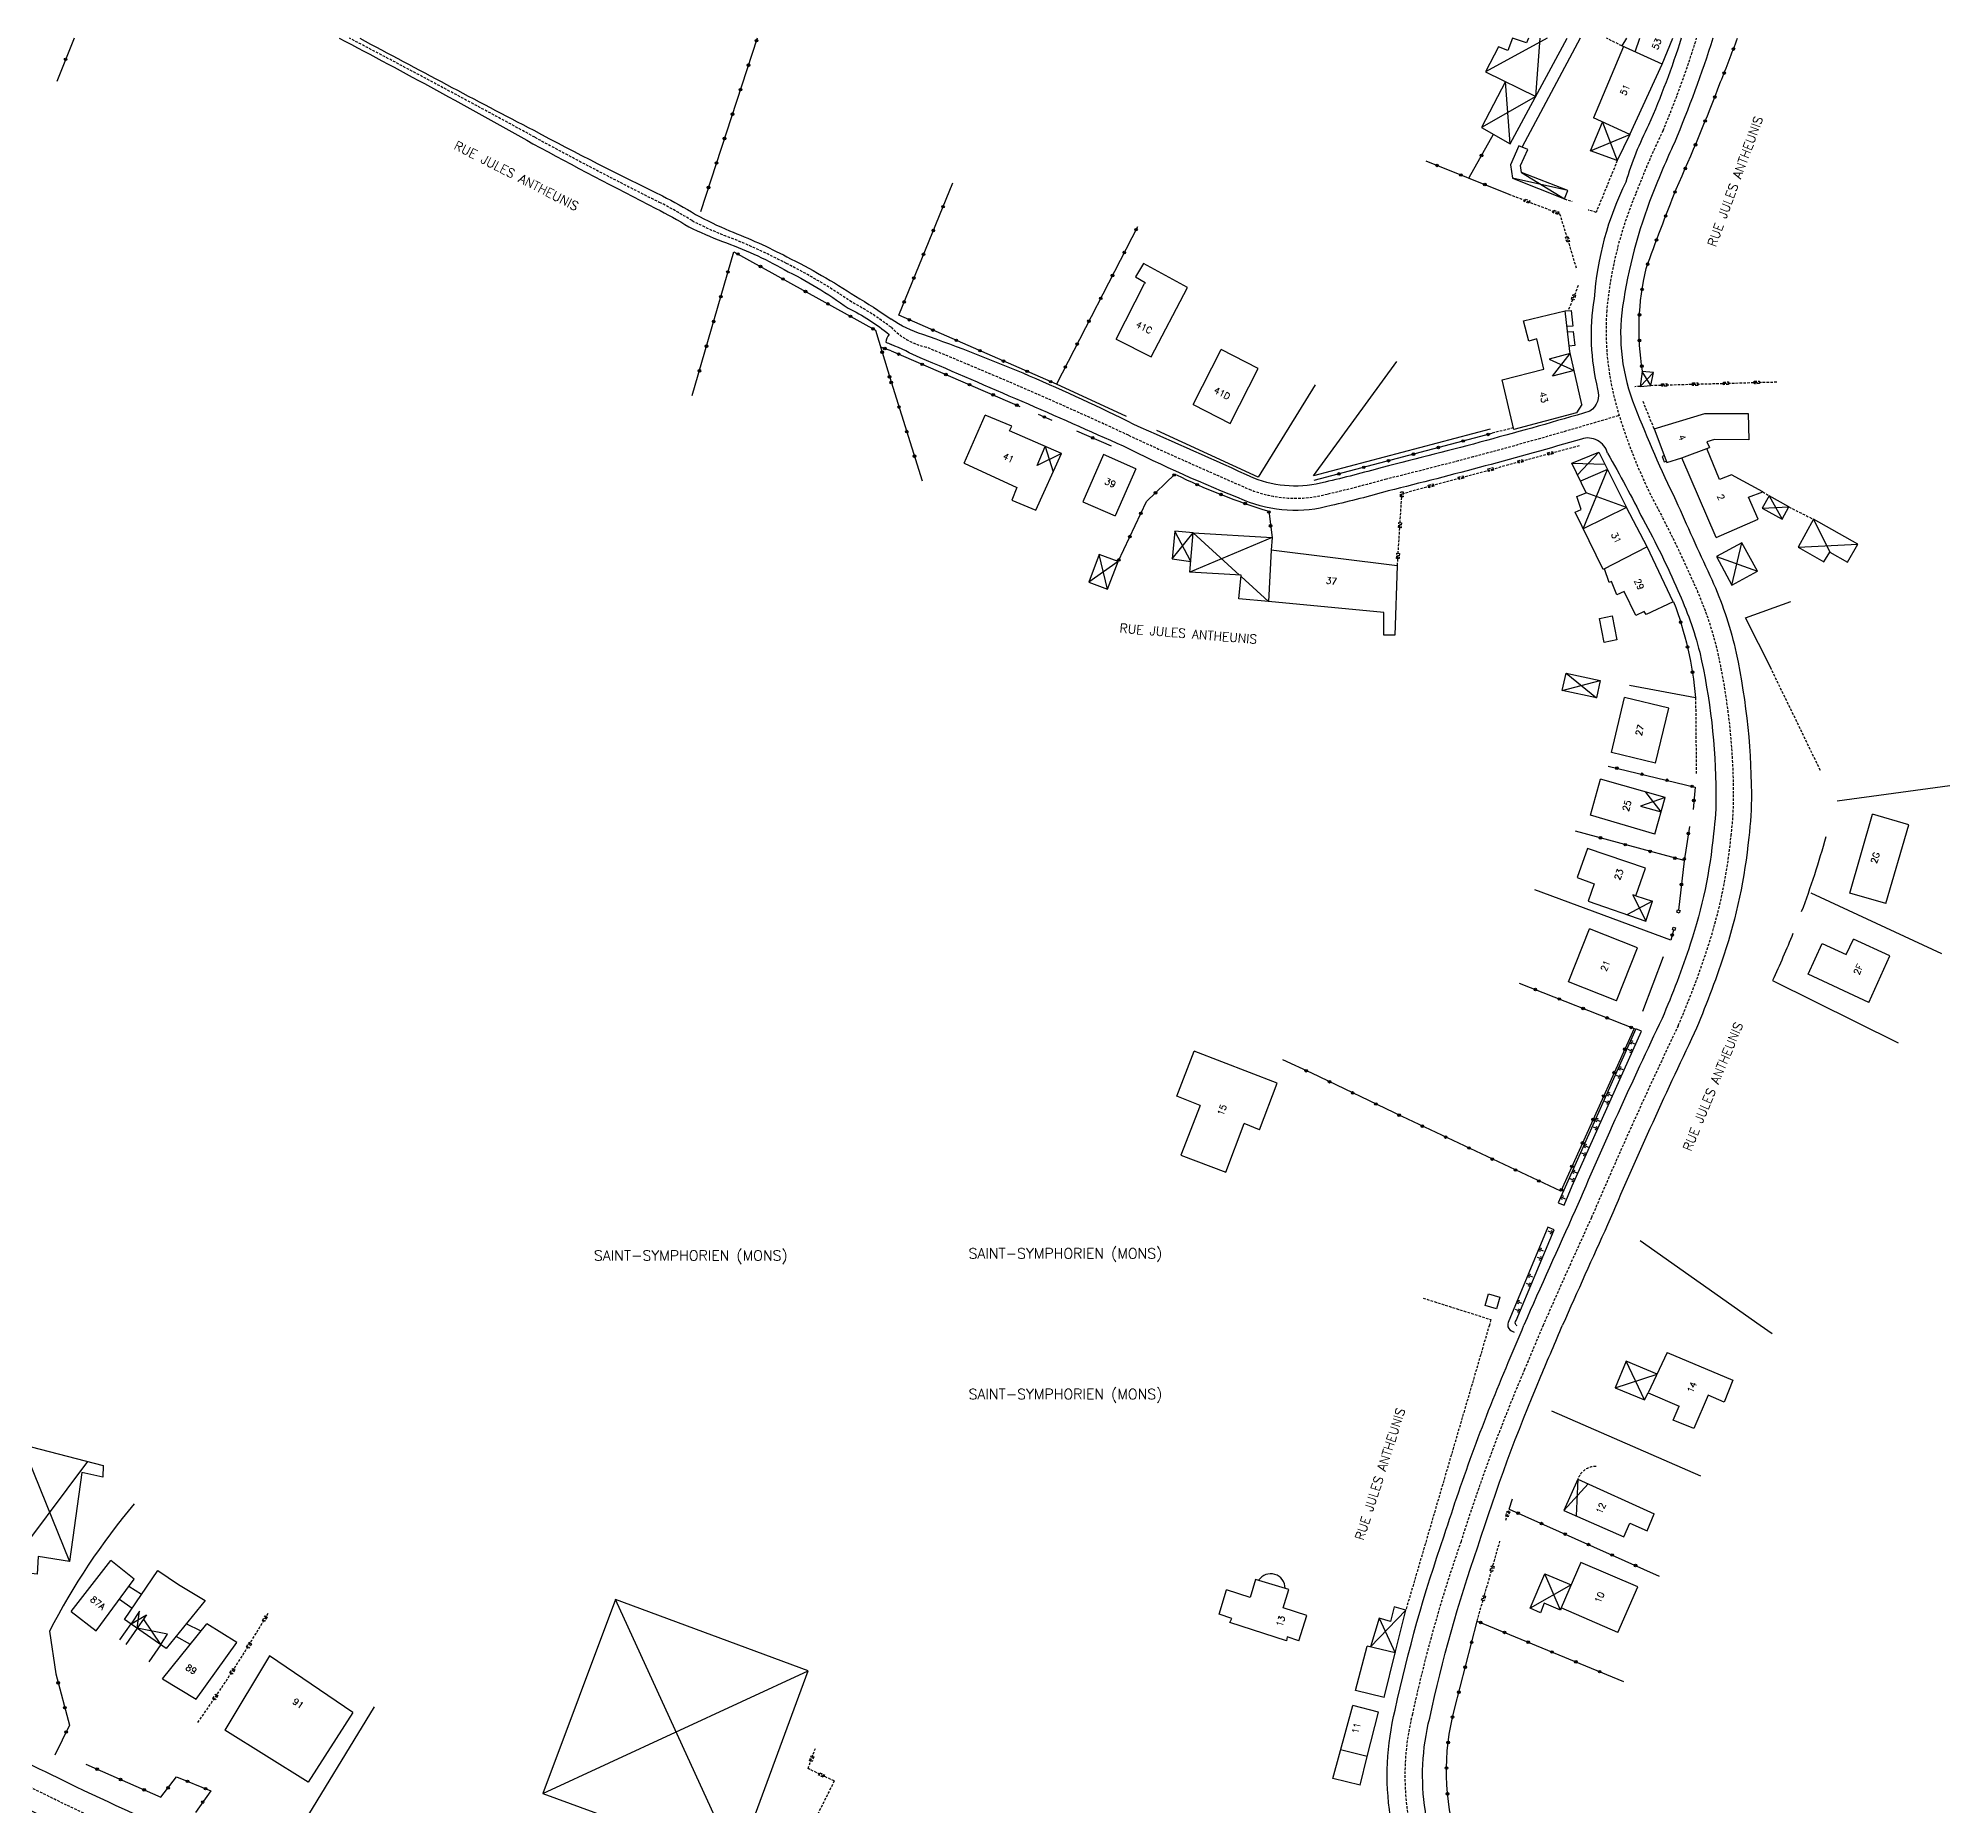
# Model space of a CAD drawing. Header units: millimetres. Extents: x 124000 to 125000, y 125000 to 126000.
# Drawn here: x 124334.3 to 124705.7, y 125656.4 to 126000 of the extents above; entities that cross this region are included whole.
import ezdxf
from ezdxf.enums import TextEntityAlignment as Align

# ---------------------------------------------------------------- set-up
doc = ezdxf.new("R2010")
doc.units = ezdxf.units.MM
doc.linetypes.add('DASHED', pattern=[0.75, 0.5, -0.25])
for name, color, linetype in [('W0001', 6, 'DASHED'), ('W0008', 7, 'CONTINUOUS'), ('W0100', 7, 'CONTINUOUS'), ('W0112', 1, 'DASHED'), ('W0211', 2, 'CONTINUOUS'), ('W0310', 3, 'CONTINUOUS'), ('W0322', 7, 'CONTINUOUS'), ('W0980', 7, 'CONTINUOUS'), ('W0989', 7, 'CONTINUOUS'), ('W0991', 7, 'CONTINUOUS')]:
    doc.layers.add(name, color=color, linetype=linetype)
doc.styles.get("Standard").update_dxf_attribs({"font": 'romans.shx', "width": 0.85})

msp = doc.modelspace()

# ---------------------------------------------------------------- linework, layer by layer
at = {"layer": 'W0001'}
for points in [[(124394.82, 126000, -0.004341), (124430.8, 125980.76, 0.00787), (124454.96, 125968.15, -0.021154), (124461.35, 125964.56, 0.026292), (124468.18, 125961.48, -0.027948), (124479.68, 125956.24, -0.033886), (124492.36, 125948.74, -0.042311), (124500, 125943.84, -0.042311)], [(124656.49, 126000, -0.024713), (124649.96, 125982.05, 0.02275), (124644.66, 125969.78, 0.077181), (124639.02, 125947.09, 0.091677), (124641.32, 125927.1, 0.052391), (124649.77, 125907.06, -0.018315), (124655.94, 125894.16, -0.046734), (124660.42, 125881.55, -0.054631), (124663.68, 125853.24, -0.033573), (124663.18, 125845.09, -0.056114), (124658.53, 125822.94, -0.021693), (124652.91, 125808.15, 0.01045), (124636.06, 125770.86, 0.003542), (124626.7, 125750)], [(124641.42, 125926.76, -0.01308), (124595.99, 125914.34, -0.012648), (124584.89, 125911.48, -0.165169), (124569.56, 125912.38, -0.005389), (124546.15, 125922.85, 0.011747), (124506.85, 125939.96, -0.146113), (124500, 125943.84)], [(124207.81, 125750, 0.008198), (124241.47, 125717.42, 0.017609), (124264.42, 125698.44, 0.053053), (124301.78, 125674.49, -0.012247), (124339.86, 125656.7, -0.001053), (124390.04, 125633.2, -0.015151), (124424.53, 125615.16, -0.039587), (124460.09, 125592.73, -0.044339), (124488.89, 125565.18, -0.012665), (124500, 125552.62, -0.012665)], [(124631.8, 125522.5, 0.07364), (124633.09, 125545.46, 0.029549), (124632.31, 125549.33, 0.022041), (124623.62, 125578.87, 0.001292), (124611.29, 125617.55, -0.001403), (124602.82, 125644.05, -0.044007), (124600.38, 125655.04, -0.099143), (124601.28, 125674.41, -0.031226), (124610.72, 125707.95, -0.023614), (124623.06, 125741.37, -0.000236), (124626.7, 125750)]]:
    msp.add_lwpolyline(points, format="xyb", dxfattribs=at)
at = {"layer": 'W0008'}
for points in [[(124392.82, 126000, -0.007605), (124430.45, 125979.51, 0.007383), (124454.34, 125966.93, -0.021367), (124460.7, 125963.36, 0.017565), (124467.23, 125960.5, -0.047134), (124479.23, 125955.04, -0.045079), (124491.65, 125947.56, -0.058741), (124499.62, 125942.47, 0.131929), (124498.99, 125940.95, -0.000958), (124500, 125940.52, -0.000958)], [(124396.79, 126000, 0.002987), (124430.58, 125982.11, 0.009444), (124455.58, 125969.37, -0.020944), (124462.01, 125965.76, 0.022051), (124468.62, 125962.59, -0.027716), (124479.76, 125957.54, -0.027439), (124493.07, 125949.91, -0.021491), (124500, 125945.41, -0.021491)], [(124659.65, 126000, -0.02186), (124652.17, 125979.69, 0.01524), (124647.86, 125969.58, 0.056972), (124642.12, 125947.87, 0.134412), (124644.51, 125928.37, 0.021931), (124652.45, 125910.21, 0.004863), (124659.06, 125895.61, -0.046871), (124663.76, 125882.35, -0.054707), (124667.12, 125853.26, -0.033349), (124666.6, 125844.7, -0.055977), (124661.79, 125821.86, -0.021784), (124656.04, 125806.73, 0.010478), (124639.2, 125769.47, 0.003314), (124630.46, 125750)], [(124653.51, 126000, -0.025209), (124647.15, 125983.1, 0.044759), (124642.72, 125972.06, 0.095354), (124636.56, 125949.38, 0.099959), (124637.26, 125931.8)], [(124637.26, 125931.8, -0.325601), (124635.76, 125927.53, -0.011646), (124595.39, 125916.62, -0.012752), (124584.31, 125913.76, -0.165263), (124570.49, 125914.55, 0.000038), (124547.16, 125924.98, 0.030767), (124506.16, 125942.46, -0.074696), (124500, 125945.41, -3.066253)], [(124639.18, 125919.39, 0.432625), (124634.1, 125922.13, -0.010757), (124596.6, 125912.06, -0.012547), (124585.47, 125909.19, -0.165091), (124568.64, 125910.21, -0.021652), (124545.14, 125920.72, 0.004791), (124505.67, 125937.92, 0.005198), (124500, 125940.52, -0.073702)], [(124639.18, 125919.39, -0.013036), (124646.09, 125906.48, -0.026123), (124652.82, 125892.71, -0.046585), (124657.08, 125880.74, -0.054551), (124660.25, 125853.22, -0.033822), (124659.77, 125845.47, -0.056262), (124655.26, 125824.02, -0.021599), (124649.78, 125809.57, 0.010422), (124632.91, 125772.25, 0.003769), (124622.95, 125750)], [(124201.7, 125750, 0.003763), (124238.76, 125714.44, 0.017613), (124261.94, 125695.28, 0.053126), (124300.07, 125670.85, -0.012292), (124338.11, 125653.08, -0.001054), (124388.3, 125629.58, -0.015164), (124422.61, 125611.63, -0.039579), (124457.63, 125589.55, -0.044335), (124485.9, 125562.49, -0.016399), (124500, 125546.32, -0.016399)], [(124213.68, 125750, 0.010498), (124244.17, 125720.39, 0.017605), (124266.91, 125701.6, 0.052978), (124303.49, 125678.13, -0.012202), (124341.6, 125660.32, -0.001053), (124391.77, 125636.83, -0.015138), (124426.45, 125618.69, -0.039594), (124462.55, 125595.91, -0.044343), (124491.87, 125567.87, -0.009083), (124500, 125558.81, -0.009083)], [(124618.51, 125515.46, 0.092685), (124623.79, 125522.31, 0.054849), (124628.29, 125533.96, 0.191988), (124627.86, 125537.49, 0.01014), (124629.24, 125546.78, 0.135654), (124629.03, 125548.28, 0.022241), (124620.36, 125577.79, 0.001293), (124608.02, 125616.5, -0.001403), (124599.55, 125643.01, -0.043876), (124596.98, 125654.56, -0.098707), (124597.93, 125675.19, -0.031132), (124607.46, 125709.04, -0.02358), (124619.9, 125742.71, 0.002528), (124622.95, 125750, -0.411384)], [(124647.01, 125533.75, -0.051975), (124642.84, 125532.69, -0.38246), (124639.52, 125535.26, 0.021413), (124638.34, 125539.96, -0.00766), (124636.74, 125545.74, -0.022456), (124635.61, 125550.32, 0.021888), (124626.89, 125579.94, 0.001291), (124614.57, 125618.61, -0.001403), (124606.1, 125645.08, -0.044154), (124603.79, 125655.52, -0.099635), (124604.63, 125673.63, -0.031323), (124613.98, 125706.87, -0.023649), (124626.23, 125740.03, -0.001935), (124630.46, 125750, 0.002528)]]:
    msp.add_lwpolyline(points, format="xyb", dxfattribs=at)
at = {"layer": 'W0100'}
for points in [[(124623.82, 126000), (124623.45, 125999.08), (124620.7, 125999.99), (124619.82, 125997.63), (124618, 125998.35), (124615.46, 125993.46), (124625.25, 125988.7), (124614.73, 125982.66), (124620.27, 125979.48), (124619.33, 125991.57), (124614.73, 125982.66)], [(124627.44, 126000), (124615.46, 125993.46)], [(124620.27, 125979.48), (124631.34, 126000)], [(124625.25, 125988.7), (124626.09, 126000)], [(124642.3, 125998.36), (124636.44, 125984.52)], [(124642.88, 126000), (124641.96, 125998.52)], [(124649.77, 125994.94), (124641.96, 125998.52)], [(124644.54, 125997.34), (124645.43, 126000)], [(124649.77, 125994.94), (124651.86, 126000)], [(124643.52, 125981.28), (124649.77, 125994.94)], [(124643.52, 125981.28), (124641.07, 125976.22), (124635.9, 125978.12), (124638.21, 125983.71), (124641.07, 125976.22)], [(124643.52, 125981.28), (124636.44, 125984.52)], [(124631.47, 125970.44), (124622.46, 125973.9), (124622.26, 125975.29), (124623.69, 125978.35), (124621.92, 125979.11), (124620.33, 125975.39), (124620.69, 125972.8), (124630.8, 125968.78), (124631.47, 125970.44), (124620.69, 125972.8)], [(124635.9, 125978.12), (124643.52, 125981.28)], [(124622.46, 125973.9), (124630.8, 125968.78)], [(124557.58, 125951.6), (124549.01, 125956.24), (124547.51, 125953.62), (124549.39, 125952.54), (124549.23, 125952.32)], [(124543.71, 125941.51), (124549.23, 125952.32)], [(124550.51, 125938.08), (124557.58, 125951.6)], [(124633.14, 125927.25), (124620.97, 125923.98), (124618.7, 125933.6), (124626.78, 125935.69), (124625.42, 125941.62), (124623.88, 125941.13), (124622.88, 125945.12), (124630.96, 125947.05), (124632.13, 125947.1), (124632.43, 125944.07), (124631.3, 125943.99)], [(124631.83, 125939.14), (124630.96, 125947.05)], [(124543.71, 125941.51), (124550.51, 125938.08)], [(124631.41, 125942.95), (124632.52, 125943.04), (124632.81, 125940.28), (124631.72, 125940.17)], [(124558.67, 125928.82), (124564.12, 125939.53)], [(124571.29, 125935.85), (124564.12, 125939.53)], [(124631.92, 125938.73), (124627.86, 125937.64), (124632.67, 125935.47), (124628.52, 125934.37), (124631.92, 125938.73)], [(124634.17, 125928.84), (124631.83, 125939.14)], [(124565.86, 125925.16), (124571.29, 125935.85)], [(124647.57, 125932.56), (124648.1, 125935.04), (124645.94, 125935.23), (124645.51, 125932.36), (124647.57, 125932.56), (124645.94, 125935.23)], [(124645.51, 125932.36), (124648.1, 125935.04)], [(124514.22, 125917.46), (124518.3, 125926.79)], [(124523.45, 125910.26), (124528.11, 125908.29), (124533.1, 125919.29), (124523.01, 125923.72), (124523.45, 125924.6), (124518.3, 125926.79)], [(124558.67, 125928.82), (124565.86, 125925.16)], [(124634.17, 125928.84), (124633.14, 125927.25)], [(124648.23, 125924.1), (124658.08, 125927.12)], [(124658.08, 125927.12), (124666.48, 125927.12), (124666.63, 125921.95), (124659.95, 125922.03), (124658.45, 125921.58), (124658.98, 125920.49)], [(124648.23, 125924.1), (124650.73, 125917.54)], [(124533.1, 125919.29), (124528.38, 125916.99), (124529.91, 125920.69), (124531.5, 125915.77)], [(124541.26, 125919.1), (124537.26, 125909.94)], [(124547.52, 125916.37), (124541.26, 125919.1)], [(124638.32, 125896.8), (124632.9, 125907.89), (124634.09, 125908.45), (124633.19, 125910.95), (124635.01, 125911.65), (124632.27, 125917.47), (124637.47, 125919.57), (124642.88, 125908.85), (124635.01, 125911.65)], [(124633.35, 125915.17), (124637.47, 125919.57)], [(124650.21, 125918.89), (124649.77, 125918.71), (124650.17, 125917.69), (124650.61, 125917.85)], [(124653.62, 125918.47), (124658.98, 125920.49)], [(124668.44, 125906.53), (124666.56, 125910.83), (124669.33, 125911.88), (124663.26, 125915.18), (124660.93, 125914.28), (124658.49, 125920.31)], [(124514.22, 125917.46), (124524.46, 125912.7)], [(124547.52, 125916.37), (124543.51, 125907.21)], [(124632.27, 125917.47), (124638.65, 125917.22)], [(124634.47, 125904.69), (124639.15, 125916.24), (124633.93, 125913.95)], [(124650.73, 125917.54), (124653.62, 125918.47)], [(124660.26, 125903.02), (124653.62, 125918.47)], [(124524.46, 125912.7), (124523.45, 125910.26)], [(124670.56, 125911.11), (124669.22, 125908.7), (124673.09, 125906.57), (124674.39, 125908.95), (124670.56, 125911.11), (124673.09, 125906.57)], [(124537.26, 125909.94), (124543.51, 125907.21)], [(124642.88, 125908.85), (124634.47, 125904.69)], [(124646.86, 125901.2), (124642.88, 125908.85)], [(124669.22, 125908.7), (124674.39, 125908.95)], [(124558.67, 125903.88), (124555.12, 125904.23), (124554.6, 125898.87), (124558.23, 125898.35), (124555.12, 125904.23)], [(124554.6, 125898.87), (124558.67, 125903.88), (124567.67, 125895.69)], [(124597.87, 125884), (124595.71, 125884), (124595.71, 125888.41), (124573.3, 125890.57), (124567.58, 125891.09), (124568.02, 125895.67), (124558.06, 125896.27), (124558.67, 125903.88), (124574.01, 125902.99), (124573.87, 125900.55)], [(124660.26, 125903.02), (124668.44, 125906.53)], [(124679.2, 125906.53), (124676.19, 125901.13), (124681.21, 125898.25), (124682.39, 125900.14), (124685.82, 125898.22), (124687.77, 125901.73), (124679.2, 125906.53), (124682.39, 125900.14)], [(124574.01, 125902.99), (124558.06, 125896.27)], [(124573.87, 125900.55), (124573.3, 125890.57)], [(124598.33, 125897.5), (124573.87, 125900.55)], [(124646.86, 125901.2), (124638.32, 125896.8)], [(124651.94, 125890.5), (124646.86, 125901.2)], [(124663.32, 125893.76), (124668.28, 125896.44), (124665.24, 125901.95), (124660.35, 125899.3), (124663.32, 125893.76), (124665.24, 125901.95)], [(124676.19, 125901.13), (124687.77, 125901.73)], [(124544.1, 125898.33), (124540.46, 125899.72), (124538.41, 125894.31), (124542.03, 125892.93), (124544.1, 125898.33), (124538.41, 125894.31)], [(124542.03, 125892.93), (124540.46, 125899.72)], [(124598.33, 125897.5), (124597.87, 125884)], [(124646.68, 125888.01), (124646.31, 125888.61), (124644.69, 125887.84), (124642.38, 125892.54), (124640.97, 125891.83), (124639.92, 125894.43), (124639.5, 125894.25), (124638.58, 125896.94)], [(124660.35, 125899.3), (124668.28, 125896.44)], [(124567.99, 125895.4), (124573.3, 125890.57)], [(124651.94, 125890.5), (124646.68, 125888.01)], [(124631.13, 125876.64), (124637.73, 125875.24), (124637.04, 125871.88), (124630.39, 125873.29), (124631.13, 125876.64), (124637.04, 125871.88)], [(124630.39, 125873.29), (124637.73, 125875.24)], [(124639.98, 125861.23), (124642.49, 125871.94)], [(124651.09, 125869.86), (124642.49, 125871.94)], [(124648.51, 125859.17), (124651.09, 125869.86)], [(124648.51, 125859.17), (124639.98, 125861.23)], [(124635.86, 125849.08), (124637.82, 125856.02)], [(124650.39, 125852.49), (124637.82, 125856.02)], [(124650.39, 125852.49), (124645.61, 125850.83), (124649.59, 125849.7), (124646.65, 125853.54)], [(124648.36, 125845.38), (124650.39, 125852.49)], [(124648.36, 125845.38), (124635.86, 125849.08)], [(124686.23, 125833.91), (124690.65, 125849.22)], [(124697.73, 125847.16), (124690.65, 125849.22)], [(124693.27, 125831.86), (124697.73, 125847.16)], [(124635.3, 125842.6), (124633.26, 125836.92), (124636.56, 125835.73), (124635.44, 125832.37), (124646.6, 125828.44), (124647.93, 125832.37), (124642.95, 125829.72)], [(124646.56, 125838.75), (124635.3, 125842.6)], [(124644.69, 125833.36), (124646.56, 125838.75)], [(124644.69, 125833.36), (124644.07, 125833.56), (124646.6, 125828.44)], [(124644.69, 125833.36), (124647.93, 125832.37)], [(124693.27, 125831.86), (124686.23, 125833.91)], [(124631.62, 125816.67), (124635.68, 125826.97)], [(124644.98, 125823.3), (124635.68, 125826.97)], [(124640.92, 125813), (124644.98, 125823.3)], [(124678.16, 125818.13), (124680.9, 125824.13), (124685.53, 125822), (124686.95, 125824.96)], [(124694.05, 125821.73), (124686.95, 125824.96)], [(124689.91, 125812.67), (124694.05, 125821.73)], [(124640.92, 125813), (124631.62, 125816.67)], [(124689.91, 125812.67), (124678.16, 125818.13)], [(124555.53, 125794.47), (124558.9, 125803.23)], [(124575.01, 125797), (124558.9, 125803.23)], [(124571.55, 125787.93), (124575.01, 125797)], [(124560.06, 125792.62), (124555.53, 125794.47)], [(124560.06, 125792.62), (124556.3, 125782.97), (124565.01, 125779.67), (124568.6, 125789.13)], [(124571.55, 125787.93), (124568.6, 125789.13)], [(124616.07, 125756.05), (124618.24, 125755.41), (124617.59, 125753.13), (124615.38, 125753.78), (124616.07, 125756.05)], [(124650.74, 125744.64), (124647.09, 125736.79)], [(124650.74, 125744.64), (124663.54, 125739.29)], [(124648.8, 125740.48), (124642.83, 125742.98), (124640.69, 125737.82), (124646.38, 125735.46), (124647.09, 125736.79)], [(124640.69, 125737.82), (124648.8, 125740.48)], [(124646.38, 125735.46), (124642.83, 125742.98)], [(124647.09, 125736.79), (124653.11, 125734.23)], [(124663.54, 125739.29), (124661.83, 125734.98), (124658.75, 125736.36), (124655.95, 125729.92), (124651.93, 125731.5), (124653.11, 125734.23)], [(124328.11, 125702.22), (124331.22, 125726.76), (124346.97, 125722.72), (124346.87, 125720.44), (124342.82, 125721.37), (124340.44, 125704.08), (124334.32, 125705.02), (124334.12, 125701.6), (124328.11, 125702.22), (124343.97, 125723.49)], [(124331.22, 125726.76), (124340.44, 125704.08)], [(124633.4, 125720.05), (124630.69, 125713.98)], [(124630.69, 125713.98), (124635.41, 125719.13)], [(124633.4, 125720.05), (124633.07, 125712.93)], [(124633.4, 125720.05), (124648.23, 125713.29)], [(124630.69, 125713.98), (124642.36, 125708.84)], [(124642.36, 125708.84), (124643.53, 125711.47), (124646.86, 125710.01), (124648.23, 125713.29)], [(124340.72, 125694.33), (124348.44, 125704.25)], [(124353, 125700.63), (124348.44, 125704.25)], [(124634.02, 125703.86), (124630.19, 125695.05), (124630.05, 125694.6), (124626.9, 125695.95), (124626.18, 125694.06), (124624.16, 125694.96), (124626.99, 125701.66), (124632.14, 125699.54), (124624.16, 125694.96)], [(124645.09, 125699.16), (124634.02, 125703.86)], [(124345.62, 125690.56), (124353, 125700.63)], [(124351.13, 125692.76), (124357.56, 125702.29), (124361.6, 125699.6), (124366.78, 125696.49), (124359.22, 125687.17), (124351.13, 125692.76)], [(124576.2, 125695.02), (124577.27, 125698.64), (124570.81, 125700.58), (124569.78, 125697.05)], [(124630.05, 125694.6), (124626.99, 125701.66)], [(124352.58, 125694.9), (124350.11, 125696.69)], [(124354.41, 125697.62), (124351.96, 125699.21)], [(124432.37, 125659.01), (124470.06, 125645.2), (124483.89, 125682.84), (124446.49, 125696.66), (124432.37, 125659.01), (124483.89, 125682.84)], [(124470.06, 125645.2), (124446.49, 125696.66)], [(124563.71, 125693.81), (124565.15, 125698.53)], [(124569.78, 125697.05), (124565.15, 125698.53)], [(124641.21, 125690.25), (124645.09, 125699.16)], [(124340.72, 125694.33), (124345.62, 125690.56)], [(124350.16, 125688.83), (124352.37, 125691.91), (124355.34, 125693.67), (124353.55, 125691.09)], [(124353.55, 125691.09), (124353.98, 125694.38), (124352.37, 125691.91)], [(124358.13, 125687.93), (124354.8, 125692.89)], [(124566.21, 125692.97), (124563.71, 125693.81)], [(124576.94, 125689.39), (124576.81, 125688.67), (124565.82, 125692.17), (124566.21, 125692.97)], [(124580.76, 125693.57), (124576.2, 125695.02)], [(124579.21, 125688.64), (124580.76, 125693.57)], [(124597.92, 125686.31), (124599.99, 125694.57), (124597.73, 125695.27), (124597.03, 125692.39), (124594.85, 125693.02), (124593.15, 125687.46), (124599.99, 125694.57)], [(124594.85, 125693.02), (124597.92, 125686.31)], [(124641.21, 125690.25), (124630.19, 125695.05)], [(124358.13, 125687.93), (124359.43, 125689.92), (124353.55, 125691.09), (124351.35, 125687.91)], [(124358.49, 125681.23), (124367.1, 125691.91)], [(124363.89, 125687.93), (124361.11, 125689.51)], [(124365.96, 125690.5), (124363.06, 125691.91)], [(124365, 125677.3), (124372.9, 125688.31)], [(124372.9, 125688.31), (124367.1, 125691.91)], [(124579.21, 125688.64), (124576.94, 125689.39)], [(124358.13, 125687.93), (124355.8, 125684.58)], [(124379.26, 125685.7), (124370.57, 125671.26)], [(124395.48, 125674.71), (124379.26, 125685.7)], [(124590.22, 125678.96), (124592.52, 125687.61)], [(124597.92, 125686.31), (124592.52, 125687.61)], [(124595.82, 125677.61), (124597.92, 125686.31)], [(124358.49, 125681.23), (124365, 125677.3)], [(124595.82, 125677.61), (124590.22, 125678.96)], [(124395.48, 125674.71), (124386.78, 125661.18)], [(124585.84, 125661.92), (124589.68, 125676.06)], [(124594.66, 125674.78), (124589.68, 125676.06)], [(124592.46, 125666.18), (124594.66, 125674.78)], [(124386.78, 125661.18), (124370.57, 125671.26)], [(124592.46, 125666.18), (124587.34, 125667.44)], [(124591.1, 125660.63), (124592.46, 125666.18)], [(124591.1, 125660.63), (124585.84, 125661.92)]]:
    msp.add_lwpolyline(points, dxfattribs=at)
msp.add_lwpolyline([(124637.61, 125887.23), (124640.07, 125887.79), (124640.98, 125883.09), (124638.52, 125882.6)], close=True, dxfattribs=at)
msp.add_lwpolyline([(124576.55, 125698.85, 0.74561), (124571.4, 125700.4, 2.237413)], format="xyb", dxfattribs=at)
at = {"layer": 'W0112'}
for p, q in [((124622.98, 125968.29), (124623.16, 125968.75)), ((124623.91, 125967.93), (124622.98, 125968.29)), ((124623.16, 125968.75), (124624.09, 125968.4)), ((124624.09, 125968.4), (124623.91, 125967.93)), ((124628.58, 125966.13), (124628.76, 125966.6)), ((124629.51, 125965.77), (124628.58, 125966.13)), ((124628.76, 125966.6), (124629.69, 125966.24)), ((124629.69, 125966.24), (124629.51, 125965.77)), ((124631.02, 125961.33), (124631.49, 125961.48)), ((124631.31, 125960.38), (124631.02, 125961.33)), ((124631.79, 125960.52), (124631.31, 125960.38)), ((124631.49, 125961.48), (124631.79, 125960.52)), ((124632.15, 125949.29), (124632.53, 125950.21)), ((124632.62, 125949.1), (124632.15, 125949.29)), ((124632.53, 125950.21), (124632.99, 125950.03)), ((124632.99, 125950.03), (124632.62, 125949.1)), ((124667.69, 125933.36), (124668.69, 125933.39)), ((124668.69, 125933.39), (124668.7, 125932.89)), ((124649.69, 125932.87), (124650.69, 125932.89)), ((124649.71, 125932.37), (124649.69, 125932.87)), ((124650.71, 125932.39), (124649.71, 125932.37)), ((124650.69, 125932.89), (124650.71, 125932.39)), ((124655.69, 125933.03), (124656.69, 125933.06)), ((124655.7, 125932.53), (124655.69, 125933.03)), ((124656.7, 125932.56), (124655.7, 125932.53)), ((124656.69, 125933.06), (124656.7, 125932.56)), ((124661.69, 125933.19), (124662.69, 125933.22)), ((124661.7, 125932.69), (124661.69, 125933.19)), ((124662.7, 125932.72), (124661.7, 125932.69)), ((124662.69, 125933.22), (124662.7, 125932.72)), ((124667.7, 125932.86), (124667.69, 125933.36)), ((124668.7, 125932.89), (124667.7, 125932.86)), ((124627.52, 125919.47), (124628.48, 125919.73)), ((124627.65, 125918.99), (124627.52, 125919.47)), ((124628.61, 125919.25), (124627.65, 125918.99)), ((124628.48, 125919.73), (124628.61, 125919.25)), ((124610.15, 125914.74), (124611.11, 125915)), ((124611.11, 125915), (124611.24, 125914.52)), ((124615.94, 125916.32), (124616.9, 125916.58)), ((124616.07, 125915.83), (124615.94, 125916.32)), ((124617.03, 125916.1), (124616.07, 125915.83)), ((124616.9, 125916.58), (124617.03, 125916.1)), ((124621.73, 125917.89), (124622.69, 125918.15)), ((124621.86, 125917.41), (124621.73, 125917.89)), ((124622.82, 125917.67), (124621.86, 125917.41)), ((124622.69, 125918.15), (124622.82, 125917.67)), ((124598.95, 125910.91), (124599.01, 125911.9)), ((124599.01, 125911.9), (124599.51, 125911.87)), ((124599.51, 125911.87), (124599.45, 125910.87)), ((124604.36, 125913.16), (124605.32, 125913.43)), ((124604.49, 125912.68), (124604.36, 125913.16)), ((124605.46, 125912.95), (124604.49, 125912.68)), ((124605.32, 125913.43), (124605.46, 125912.95)), ((124610.28, 125914.26), (124610.15, 125914.74)), ((124611.24, 125914.52), (124610.28, 125914.26)), ((124599.45, 125910.87), (124598.95, 125910.91)), ((124598.58, 125904.92), (124598.64, 125905.91)), ((124599.08, 125904.89), (124598.58, 125904.92)), ((124598.64, 125905.91), (124599.14, 125905.88)), ((124599.14, 125905.88), (124599.08, 125904.89)), ((124598.2, 125898.93), (124598.27, 125899.93)), ((124598.7, 125898.9), (124598.2, 125898.93)), ((124598.27, 125899.93), (124598.76, 125899.9)), ((124598.76, 125899.9), (124598.7, 125898.9)), ((124652.62, 125830.19), (124652.79, 125830.66)), ((124653.1, 125830.02), (124652.62, 125830.19)), ((124652.79, 125830.66), (124653.26, 125830.5)), ((124653.26, 125830.5), (124653.1, 125830.02)), ((124651.77, 125826.83), (124651.93, 125827.3)), ((124652.25, 125826.67), (124651.77, 125826.83)), ((124651.93, 125827.3), (124652.41, 125827.14)), ((124652.41, 125827.14), (124652.25, 125826.67)), ((124619.41, 125712.87), (124619.69, 125713.83)), ((124619.89, 125712.74), (124619.41, 125712.87)), ((124619.69, 125713.83), (124620.17, 125713.7)), ((124620.17, 125713.7), (124619.89, 125712.74)), ((124616.38, 125702.28), (124616.66, 125703.24)), ((124616.66, 125703.24), (124617.14, 125703.11)), ((124616.86, 125702.14), (124616.38, 125702.28)), ((124617.14, 125703.11), (124616.86, 125702.14)), ((124614.73, 125696.51), (124615.01, 125697.47)), ((124615.21, 125696.38), (124614.73, 125696.51)), ((124615.01, 125697.47), (124615.49, 125697.34)), ((124615.49, 125697.34), (124615.21, 125696.38)), ((124377.9, 125692.62), (124378.4, 125693.49)), ((124378.33, 125692.37), (124377.9, 125692.62)), ((124378.83, 125693.23), (124378.33, 125692.37)), ((124378.4, 125693.49), (124378.83, 125693.23)), ((124374.79, 125687.5), (124375.32, 125688.35)), ((124375.32, 125688.35), (124375.74, 125688.08)), ((124375.22, 125687.23), (124374.79, 125687.5)), ((124375.74, 125688.08), (124375.22, 125687.23)), ((124371.58, 125682.43), (124372.13, 125683.27)), ((124372, 125682.16), (124371.58, 125682.43)), ((124372.55, 125683), (124372, 125682.16)), ((124372.13, 125683.27), (124372.55, 125683)), ((124368.26, 125677.44), (124368.83, 125678.27)), ((124368.68, 125677.16), (124368.26, 125677.44)), ((124369.24, 125677.99), (124368.68, 125677.16)), ((124368.83, 125678.27), (124369.24, 125677.99)), ((124484.18, 125665.34), (124484.51, 125666.28)), ((124484.51, 125666.28), (124484.98, 125666.12)), ((124484.98, 125666.12), (124484.65, 125665.17)), ((124484.65, 125665.17), (124484.18, 125665.34)), ((124485.94, 125662.56), (124486.15, 125663.02)), ((124486.84, 125662.14), (124485.94, 125662.56)), ((124486.15, 125663.02), (124487.06, 125662.59)), ((124487.06, 125662.59), (124486.84, 125662.14))]:
    msp.add_line(p, q, dxfattribs=at)
for points in [[(124641.96, 125998.52), (124638.98, 126000)], [(124641.07, 125976.22), (124636.97, 125966.17), (124635.43, 125966.62)], [(124619.98, 125969.71), (124629.88, 125965.9), (124633.15, 125955.19)], [(124630.8, 125968.78), (124632.33, 125968.29)], [(124633.5, 125951.95), (124631.59, 125947.24)], [(124645.51, 125932.36), (124644.51, 125932.3)], [(124647.57, 125932.56), (124672.16, 125933.23)], [(124648.23, 125924.1), (124646.08, 125929.44)], [(124620.89, 125924.33), (124616.73, 125923.23)], [(124598.37, 125897.59), (124599.24, 125911.51), (124633.85, 125920.93)], [(124669.33, 125911.88), (124670.56, 125911.11)], [(124674.39, 125908.95), (124679.2, 125906.53)], [(124680.53, 125857.76), (124671.01, 125877.39)], [(124656.28, 125871.87), (124656.42, 125857.11)], [(124603.37, 125755.22), (124616.53, 125751.04), (124616.23, 125750)], [(124616.23, 125750), (124599.99, 125694.57)], [(124619.44, 125712.06), (124620.06, 125714.23)], [(124613.84, 125692.47), (124618.28, 125708.01)], [(124483.89, 125663.81), (124485.3, 125667.75)], [(124488.97, 125661.41), (124483.89, 125663.81)], [(124488.97, 125661.41), (124483.47, 125650.41)]]:
    msp.add_lwpolyline(points, dxfattribs=at)
for points in [[(124633.4, 125720.05, -0.324349), (124636.97, 125722.52, 0.066212)], [(124379.09, 125694.17, -0.022377), (124365.34, 125672.78, 1.933828)]]:
    msp.add_lwpolyline(points, format="xyb", dxfattribs=at)
at = {"layer": 'W0211'}
for p, q in [((124643.1, 125803.56), (124644.02, 125803.15)), ((124643.91, 125804.53), (124643.46, 125804.74)), ((124644.49, 125804.59), (124643.58, 125805)), ((124643.68, 125803.62), (124644.13, 125803.41)), ((124644.15, 125805.06), (124643.69, 125805.26)), ((124641.67, 125799.51), (124641.21, 125799.72)), ((124642.24, 125799.57), (124641.33, 125799.98)), ((124641.91, 125800.04), (124641.45, 125800.24)), ((124643.44, 125803.09), (124643.9, 125802.89)), ((124640.86, 125798.54), (124641.77, 125798.13)), ((124641.19, 125798.07), (124641.65, 125797.87)), ((124641.43, 125798.6), (124641.89, 125798.39)), ((124638.61, 125793.52), (124639.52, 125793.11)), ((124638.95, 125793.05), (124639.4, 125792.85)), ((124639.42, 125794.49), (124638.97, 125794.7)), ((124640, 125794.55), (124639.09, 125794.96)), ((124639.18, 125793.58), (124639.64, 125793.37)), ((124639.66, 125795.02), (124639.2, 125795.22)), ((124637.18, 125789.47), (124636.72, 125789.67)), ((124637.75, 125789.53), (124636.84, 125789.94)), ((124636.94, 125788.56), (124637.39, 125788.35)), ((124637.41, 125790), (124636.96, 125790.2)), ((124635.51, 125784.51), (124634.6, 125784.92)), ((124635.17, 125784.98), (124634.71, 125785.18)), ((124636.36, 125788.5), (124637.28, 125788.09)), ((124636.7, 125788.03), (124637.16, 125787.83)), ((124634.12, 125783.48), (124635.03, 125783.07)), ((124634.45, 125783.01), (124634.91, 125782.81)), ((124634.93, 125784.45), (124634.48, 125784.65)), ((124634.69, 125783.54), (124635.15, 125783.33)), ((124631.87, 125778.46), (124632.78, 125778.05)), ((124632.21, 125777.99), (124632.66, 125777.79)), ((124632.69, 125779.43), (124632.23, 125779.63)), ((124633.26, 125779.49), (124632.35, 125779.9)), ((124632.44, 125778.52), (124632.9, 125778.31)), ((124632.92, 125779.96), (124632.47, 125780.16)), ((124630.44, 125774.41), (124629.99, 125774.61)), ((124631.02, 125774.47), (124630.11, 125774.88)), ((124630.68, 125774.94), (124630.22, 125775.14)), ((124627.61, 125768.29), (124628.53, 125767.91)), ((124627.96, 125767.83), (124628.42, 125767.64)), ((124628.18, 125768.36), (124628.64, 125768.17)), ((124625.49, 125763.21), (124626.42, 125762.83)), ((124626.18, 125764.28), (124625.72, 125764.47)), ((124626.75, 125764.36), (124625.83, 125764.74)), ((124625.85, 125762.75), (124626.31, 125762.56)), ((124626.4, 125764.82), (124625.94, 125765.01)), ((124626.07, 125763.29), (124626.53, 125763.09)), ((124624.07, 125759.21), (124623.6, 125759.4)), ((124624.64, 125759.28), (124623.72, 125759.66)), ((124624.29, 125759.74), (124623.83, 125759.93)), ((124623.38, 125758.13), (124624.31, 125757.75)), ((124623.73, 125757.67), (124624.19, 125757.48)), ((124623.95, 125758.21), (124624.42, 125758.02)), ((124621.27, 125753.06), (124622.19, 125752.67)), ((124621.95, 125754.13), (124621.49, 125754.32)), ((124622.52, 125754.2), (124621.6, 125754.59)), ((124621.62, 125752.6), (124622.08, 125752.4)), ((124622.17, 125754.66), (124621.71, 125754.85)), ((124621.84, 125753.13), (124622.3, 125752.94))]:
    msp.add_line(p, q, dxfattribs=at)
for points in [[(124644.7, 125807.52), (124629.6, 125773.75)], [(124630.77, 125773.28), (124632.34, 125777.06), (124645.79, 125807.11), (124644.7, 125807.52)], [(124629.6, 125773.75), (124630.77, 125773.28)], [(124628.79, 125768.52), (124627.6, 125769)], [(124621.46, 125750), (124621.57, 125749.88)]]:
    msp.add_lwpolyline(points, dxfattribs=at)
for points in [[(124627.6, 125769), (124619.89, 125750.47, 0.09602), (124619.79, 125750, 0.09602)], [(124621.46, 125750), (124621.46, 125750, -0.416435), (124621.45, 125750.89), (124628.79, 125768.52)], [(124619.79, 125750, 0.30605), (124620.54, 125748.85), (124621.02, 125748.61)]]:
    msp.add_lwpolyline(points, format="xyb", dxfattribs=at)
at = {"layer": 'W0310'}
for points in [[(124633.84, 126000), (124622.59, 125978.93)], [(124616.39, 125924.05), (124582.06, 125914.98), (124598.23, 125937.21)], [(124545.75, 125926.5), (124532.13, 125932.78)], [(124582.42, 125932.67), (124571.34, 125914.71), (124551.62, 125923.8)], [(124671.01, 125877.39), (124665.95, 125887.41), (124674.8, 125890.56)], [(124656.28, 125871.87), (124643.44, 125874.26)], [(124683.76, 125851.82), (124705.66, 125854.81)], [(124651.5, 125824.76), (124625.04, 125834.57)], [(124678.65, 125833.98), (124704.03, 125822.15)], [(124646.03, 125810.95), (124650.03, 125821.6)], [(124620.06, 125714.23), (124620.75, 125716.21)], [(124384.58, 125651.07), (124399.63, 125675.83)]]:
    msp.add_lwpolyline(points, dxfattribs=at)
for points in [[(124681.58, 125844.83, -0.021454), (124676.82, 125830.24, -0.021454)], [(124675.2, 125826.07, -0.013967), (124671.2, 125816.91), (124695.61, 125804.84)], [(124352.98, 125715.27, 0.055839), (124336.52, 125690.49), (124337.76, 125682.2)]]:
    msp.add_lwpolyline(points, format="xyb", dxfattribs=at)
at = {"layer": 'W0322'}
for points in [[(124341.3, 126000), (124337.94, 125991.57)], [(124474.01, 126000), (124462.99, 125966.25)], [(124616.99, 125981.32), (124612.26, 125972.88)], [(124603.91, 125976.15), (124619.98, 125969.71)], [(124547.88, 125963.34), (124532.13, 125932.78), (124501.49, 125946.21), (124512, 125971.91)], [(124461.38, 125930.56), (124469.46, 125958.51), (124496.99, 125943.26), (124500, 125933.24)], [(124500, 125939.28), (124497.97, 125940)], [(124500, 125939.28), (124525.02, 125928.47)], [(124500, 125933.24), (124506.07, 125914.03)], [(124528.56, 125926.94), (124531.24, 125925.78)], [(124536.01, 125923.72), (124542.79, 125920.79)], [(124616.73, 125923.23), (124582.15, 125914.08)], [(124639.3, 125858.58), (124656.21, 125854.51), (124655.79, 125850.17)], [(124654.04, 125840.22), (124632.98, 125845.97)], [(124655.09, 125846.88), (124654.04, 125840.15), (124652.98, 125830.61)], [(124651.99, 125826.72), (124651.5, 125824.76)], [(124622.01, 125816.43), (124644.33, 125807.6), (124630.08, 125775.98), (124599.27, 125790.49), (124581.72, 125798.9), (124576.11, 125801.5)], [(124620.06, 125714.23), (124649.2, 125701.23)], [(124337.76, 125682.2), (124340.42, 125672.26), (124337.57, 125666.43)], [(124343.57, 125664.68), (124358.13, 125658.26)], [(124358.13, 125658.26), (124361.22, 125662.22), (124367.84, 125659.5), (124364.87, 125655.29)]]:
    msp.add_lwpolyline(points, dxfattribs=at)
for points in [[(124645.99, 125935.33, -0.098691), (124646.67, 125955.25, -0.008214), (124652.52, 125970.68, 0.01447), (124661.14, 125991.51, 0.008952), (124664.41, 126000, 0.008952)], [(124544.1, 125898.33), (124549.61, 125909.99), (124555.16, 125915.3, 0.042028), (124573.39, 125908.11), (124574.01, 125902.99)], [(124652, 125890.52, -0.070679), (124656.28, 125871.87, 0.918824)], [(124616.49, 125628.54), (124610.02, 125649.36, -0.140673), (124609.45, 125675.38), (124613.84, 125692.47), (124642.27, 125680.75)]]:
    msp.add_lwpolyline(points, format="xyb", dxfattribs=at)
for centre, radius in [((124473.86, 125999.52), 0.25), ((124473.86, 125999.52), 0.15), ((124663.63, 125997.89), 0.25), ((124663.63, 125997.89), 0.15), ((124339.66, 125995.89), 0.25), ((124339.66, 125995.89), 0.15), ((124472.31, 125994.77), 0.25), ((124472.31, 125994.77), 0.15), ((124661.83, 125993.23), 0.25), ((124661.83, 125993.23), 0.15), ((124470.75, 125990.01), 0.25), ((124470.75, 125990.01), 0.15), ((124469.2, 125985.26), 0.25), ((124469.2, 125985.26), 0.15), ((124660.01, 125988.57), 0.25), ((124660.01, 125988.57), 0.15), ((124658.16, 125983.92), 0.25), ((124658.16, 125983.92), 0.15), ((124467.65, 125980.51), 0.25), ((124467.65, 125980.51), 0.15), ((124656.26, 125979.3), 0.25), ((124656.26, 125979.3), 0.15), ((124466.1, 125975.75), 0.25), ((124466.1, 125975.75), 0.15), ((124606.06, 125975.29), 0.25), ((124606.06, 125975.29), 0.15), ((124614.69, 125977.21), 0.25), ((124614.69, 125977.21), 0.15), ((124654.29, 125974.7), 0.25), ((124654.29, 125974.7), 0.15), ((124464.55, 125971), 0.25), ((124464.55, 125971), 0.15), ((124610.7, 125973.43), 0.25), ((124610.7, 125973.43), 0.15), ((124615.34, 125971.57), 0.25), ((124615.34, 125971.57), 0.15), ((124510.11, 125967.28), 0.25), ((124510.11, 125967.28), 0.15), ((124652.29, 125970.12), 0.25), ((124652.29, 125970.12), 0.15), ((124650.47, 125965.47), 0.25), ((124650.47, 125965.47), 0.15), ((124508.21, 125962.65), 0.25), ((124508.21, 125962.65), 0.15), ((124547.6, 125962.8), 0.25), ((124547.6, 125962.8), 0.15), ((124648.7, 125960.79), 0.25), ((124648.7, 125960.79), 0.15), ((124470.26, 125958.07), 0.25), ((124470.26, 125958.07), 0.15), ((124474.63, 125955.64), 0.25), ((124474.63, 125955.64), 0.15), ((124506.32, 125958.03), 0.25), ((124506.32, 125958.03), 0.15), ((124545.31, 125958.36), 0.25), ((124545.31, 125958.36), 0.15), ((124646.97, 125956.1), 0.25), ((124646.97, 125956.1), 0.15), ((124468.32, 125954.58), 0.25), ((124468.32, 125954.58), 0.15), ((124479.01, 125953.22), 0.25), ((124479.01, 125953.22), 0.15), ((124504.43, 125953.4), 0.25), ((124504.43, 125953.4), 0.15), ((124543.02, 125953.91), 0.25), ((124543.02, 125953.91), 0.15), ((124466.94, 125949.78), 0.25), ((124466.94, 125949.78), 0.15), ((124483.38, 125950.8), 0.25), ((124483.38, 125950.8), 0.15), ((124487.75, 125948.38), 0.25), ((124487.75, 125948.38), 0.15), ((124502.54, 125948.77), 0.25), ((124502.54, 125948.77), 0.15), ((124540.73, 125949.47), 0.25), ((124540.73, 125949.47), 0.15), ((124645.89, 125951.23), 0.25), ((124645.89, 125951.23), 0.15), ((124465.55, 125944.97), 0.25), ((124465.55, 125944.97), 0.15), ((124492.13, 125945.96), 0.25), ((124492.13, 125945.96), 0.15), ((124503.54, 125945.31), 0.25), ((124503.54, 125945.31), 0.15), ((124538.44, 125945.02), 0.25), ((124538.44, 125945.02), 0.15), ((124645.39, 125946.25), 0.25), ((124645.39, 125946.25), 0.15), ((124496.5, 125943.53), 0.25), ((124496.5, 125943.53), 0.15), ((124508.11, 125943.3), 0.25), ((124508.11, 125943.3), 0.15), ((124512.69, 125941.3), 0.25), ((124512.69, 125941.3), 0.15), ((124536.15, 125940.58), 0.25), ((124645.37, 125941.26), 0.25), ((124645.37, 125941.26), 0.15), ((124464.16, 125940.17), 0.25), ((124464.16, 125940.17), 0.15), ((124498.27, 125939.01), 0.25), ((124498.27, 125939.01), 0.15), ((124498.78, 125939.71), 0.25), ((124498.78, 125939.71), 0.15), ((124501.48, 125938.64), 0.25), ((124501.48, 125938.64), 0.15), ((124517.27, 125939.29), 0.25), ((124517.27, 125939.29), 0.15), ((124521.85, 125937.28), 0.25), ((124521.85, 125937.28), 0.15), ((124536.15, 125940.58), 0.15), ((124462.77, 125935.37), 0.25), ((124462.77, 125935.37), 0.15), ((124499.71, 125934.22), 0.25), ((124499.71, 125934.22), 0.15), ((124506.07, 125936.65), 0.25), ((124506.07, 125936.65), 0.15), ((124510.66, 125934.67), 0.25), ((124510.66, 125934.67), 0.15), ((124526.43, 125935.28), 0.25), ((124526.43, 125935.28), 0.15), ((124531.01, 125933.27), 0.25), ((124531.01, 125933.27), 0.15), ((124533.86, 125936.13), 0.25), ((124533.86, 125936.13), 0.15), ((124645.84, 125936.28), 0.25), ((124645.84, 125936.28), 0.15), ((124500.04, 125933.1), 0.25), ((124500.04, 125933.1), 0.15), ((124515.25, 125932.69), 0.25), ((124515.25, 125932.69), 0.15), ((124519.84, 125930.71), 0.25), ((124519.84, 125930.71), 0.15), ((124501.55, 125928.34), 0.25), ((124501.55, 125928.34), 0.15), ((124524.43, 125928.72), 0.25), ((124524.43, 125928.72), 0.15), ((124529.78, 125926.41), 0.25), ((124529.78, 125926.41), 0.15), ((124503.05, 125923.57), 0.25), ((124503.05, 125923.57), 0.15), ((124539.17, 125922.36), 0.25), ((124539.17, 125922.36), 0.15), ((124615.99, 125923.03), 0.25), ((124615.99, 125923.03), 0.15), ((124504.56, 125918.8), 0.25), ((124504.56, 125918.8), 0.15), ((124601.49, 125919.19), 0.25), ((124601.49, 125919.19), 0.15), ((124606.32, 125920.47), 0.25), ((124606.32, 125920.47), 0.15), ((124611.15, 125921.75), 0.25), ((124611.15, 125921.75), 0.15), ((124555, 125915.14), 0.25), ((124555, 125915.14), 0.15), ((124586.98, 125915.35), 0.25), ((124586.98, 125915.35), 0.15), ((124591.82, 125916.63), 0.25), ((124591.82, 125916.63), 0.15), ((124596.65, 125917.91), 0.25), ((124596.65, 125917.91), 0.15), ((124551.38, 125911.69), 0.25), ((124551.38, 125911.69), 0.15), ((124559.48, 125913.27), 0.25), ((124559.48, 125913.27), 0.15), ((124564.09, 125911.34), 0.25), ((124564.09, 125911.34), 0.15), ((124548.52, 125907.69), 0.25), ((124548.52, 125907.69), 0.15), ((124568.78, 125909.6), 0.25), ((124568.78, 125909.6), 0.15), ((124573.41, 125907.96), 0.25), ((124573.41, 125907.96), 0.15), ((124573.73, 125905.27), 0.25), ((124573.73, 125905.27), 0.15), ((124546.39, 125903.17), 0.25), ((124546.39, 125903.17), 0.15), ((124544.26, 125898.64), 0.25), ((124544.26, 125898.64), 0.15), ((124653.38, 125886.56), 0.25), ((124653.38, 125886.56), 0.15), ((124654.71, 125881.74), 0.25), ((124654.71, 125881.74), 0.15), ((124655.68, 125876.84), 0.25), ((124655.68, 125876.84), 0.15), ((124641.01, 125858.17), 0.25), ((124641.01, 125858.17), 0.15), ((124645.87, 125857), 0.25), ((124645.87, 125857), 0.15), ((124650.74, 125855.83), 0.25), ((124650.74, 125855.83), 0.15), ((124655.6, 125854.66), 0.25), ((124655.6, 125854.66), 0.15), ((124655.95, 125851.89), 0.25), ((124655.95, 125851.89), 0.15), ((124637.8, 125844.65), 0.25), ((124637.8, 125844.65), 0.15), ((124654.87, 125845.49), 0.25), ((124654.87, 125845.49), 0.15), ((124642.63, 125843.33), 0.25), ((124642.63, 125843.33), 0.15), ((124647.45, 125842.01), 0.25), ((124647.45, 125842.01), 0.15), ((124652.27, 125840.7), 0.25), ((124652.27, 125840.7), 0.15), ((124654.1, 125840.55), 0.25), ((124654.1, 125840.55), 0.15), ((124653.53, 125835.58), 0.25), ((124653.53, 125835.58), 0.15), ((124651.75, 125825.76), 0.25), ((124651.75, 125825.76), 0.15), ((124625.16, 125815.18), 0.25), ((124625.16, 125815.18), 0.15), ((124629.81, 125813.34), 0.25), ((124629.81, 125813.34), 0.15), ((124634.46, 125811.5), 0.25), ((124634.46, 125811.5), 0.15), ((124639.11, 125809.66), 0.25), ((124639.11, 125809.66), 0.15), ((124643.76, 125807.82), 0.25), ((124643.76, 125807.82), 0.15), ((124642.53, 125803.6), 0.25), ((124642.53, 125803.6), 0.15), ((124580.65, 125799.4), 0.25), ((124580.65, 125799.4), 0.15), ((124585.16, 125797.26), 0.25), ((124585.16, 125797.26), 0.15), ((124640.48, 125799.04), 0.25), ((124640.48, 125799.04), 0.15), ((124589.67, 125795.09), 0.25), ((124589.67, 125795.09), 0.15), ((124594.18, 125792.93), 0.25), ((124594.18, 125792.93), 0.15), ((124638.42, 125794.48), 0.25), ((124638.42, 125794.48), 0.15), ((124598.69, 125790.77), 0.25), ((124598.69, 125790.77), 0.15), ((124603.21, 125788.64), 0.25), ((124603.21, 125788.64), 0.15), ((124636.37, 125789.93), 0.25), ((124636.37, 125789.93), 0.15), ((124607.73, 125786.51), 0.25), ((124607.73, 125786.51), 0.15), ((124634.31, 125785.37), 0.25), ((124634.31, 125785.37), 0.15), ((124612.26, 125784.38), 0.25), ((124612.26, 125784.38), 0.15), ((124616.78, 125782.24), 0.25), ((124616.78, 125782.24), 0.15), ((124621.3, 125780.11), 0.25), ((124621.3, 125780.11), 0.15), ((124625.83, 125777.98), 0.25), ((124625.83, 125777.98), 0.15), ((124632.26, 125780.81), 0.25), ((124632.26, 125780.81), 0.15), ((124630.2, 125776.25), 0.25), ((124630.2, 125776.25), 0.15), ((124621.8, 125713.45), 0.25), ((124621.8, 125713.45), 0.15), ((124626.37, 125711.42), 0.25), ((124626.37, 125711.42), 0.15), ((124630.93, 125709.38), 0.25), ((124630.93, 125709.38), 0.15), ((124635.5, 125707.34), 0.25), ((124635.5, 125707.34), 0.15), ((124640.07, 125705.31), 0.25), ((124640.07, 125705.31), 0.15), ((124644.63, 125703.27), 0.25), ((124644.63, 125703.27), 0.15), ((124614.53, 125692.19), 0.25), ((124614.53, 125692.19), 0.15), ((124612.78, 125688.36), 0.25), ((124612.78, 125688.36), 0.15), ((124619.16, 125690.28), 0.25), ((124619.16, 125690.28), 0.15), ((124623.78, 125688.37), 0.25), ((124623.78, 125688.37), 0.15), ((124628.4, 125686.47), 0.25), ((124628.4, 125686.47), 0.15), ((124633.02, 125684.56), 0.25), ((124633.02, 125684.56), 0.15), ((124611.54, 125683.52), 0.25), ((124611.54, 125683.52), 0.15), ((124637.65, 125682.65), 0.25), ((124637.65, 125682.65), 0.15), ((124338.22, 125680.48), 0.25), ((124338.22, 125680.48), 0.15), ((124610.3, 125678.67), 0.25), ((124610.3, 125678.67), 0.15), ((124339.52, 125675.65), 0.25), ((124339.52, 125675.65), 0.15), ((124609.07, 125673.83), 0.25), ((124609.07, 125673.83), 0.15), ((124339.77, 125670.92), 0.25), ((124339.77, 125670.92), 0.15), ((124608.22, 125668.9), 0.25), ((124608.22, 125668.9), 0.15), ((124345.77, 125663.71), 0.25), ((124345.77, 125663.71), 0.15), ((124607.9, 125663.92), 0.25), ((124607.9, 125663.92), 0.15), ((124350.34, 125661.69), 0.25), ((124350.34, 125661.69), 0.15), ((124354.92, 125659.68), 0.25), ((124354.92, 125659.68), 0.15), ((124359.56, 125660.09), 0.25), ((124359.56, 125660.09), 0.15), ((124363.35, 125661.34), 0.25), ((124363.35, 125661.34), 0.15), ((124366.84, 125659.91), 0.25), ((124366.84, 125659.91), 0.15), ((124608.1, 125658.92), 0.25), ((124608.1, 125658.92), 0.15), ((124366.29, 125657.31), 0.25), ((124366.29, 125657.31), 0.15)]:
    msp.add_circle(centre, radius, dxfattribs=at)
at = {"layer": 'W0989'}
for points in [[(124645.53, 125766.39), (124668.82, 125750)], [(124668.82, 125750), (124671.19, 125748.33)], [(124628.29, 125733.35), (124657.24, 125720.72)]]:
    msp.add_lwpolyline(points, dxfattribs=at)

# ---------------------------------------------------------------- texts
at = {"layer": 'W0980'}
for p in [(124461.1, 125763.36), (124533.87, 125763.77), (124533.88, 125736.43)]:
    msp.add_text('SAINT-SYMPHORIEN (MONS)', height=2, dxfattribs=at).set_placement(p, align=Align.MIDDLE)
at = {"layer": 'W0989'}
for rotation, p in [(69.7716, (124663.98, 125972.19)), (332.8778, (124427.23, 125973.27)), (355.2839, (124557.76, 125884.31)), (67.5882, (124659.65, 125796.34)), (72.2886, (124595, 125721.05))]:
    msp.add_text('RUE JULES ANTHEUNIS', height=1.75, rotation=rotation, dxfattribs=at).set_placement(p, align=Align.MIDDLE)
at = {"layer": 'W0991'}
for s, rotation, p in [('53', 67.56, (124648.73, 125998.89)), ('51', 65.4073, (124642.56, 125989.98)), ('41C', 333.1993, (124549.14, 125943.81)), ('41D', 332.9663, (124564.31, 125931)), ('43', 282.8189, (124626.78, 125930.24)), ('4', 290.877, (124653.68, 125922.42)), ('41', 335.0569, (124522.8, 125918.47)), ('39', 336.3954, (124542.59, 125913.61)), ('2', 293.258, (124661.23, 125910.83)), ('31', 297.5205, (124640.88, 125902.94)), ('37', 352.9058, (124585.54, 125894.56)), ('29', 295.4083, (124645.34, 125893.92)), ('27', 76.4414, (124645.43, 125865.57)), ('25', 74.0367, (124642.94, 125850.9)), ('2G', 73.7666, (124691.18, 125840.77)), ('23', 70.8, (124641.37, 125837.53)), ('21', 68.4755, (124638.76, 125819.8)), ('2F', 65.4189, (124687.89, 125819.07)), ('15', 69.1441, (124564.31, 125791.79)), ('14', 66.4909, (124655.59, 125737.89)), ('12', 66.4909, (124637.89, 125714.4)), ('87A', 322.4187, (124345.92, 125696.01)), ('10', 66.4909, (124637.63, 125697.08)), ('13', 72.578, (124575.69, 125692.45)), ('89', 328.8586, (124364.07, 125683.11)), ('91', 325.8856, (124384.85, 125676.48)), ('11', 75.6192, (124590.37, 125671.68))]:
    msp.add_text(s, height=1.25, rotation=rotation, dxfattribs=at).set_placement(p, align=Align.MIDDLE)

doc.saveas('drawing.dxf')
